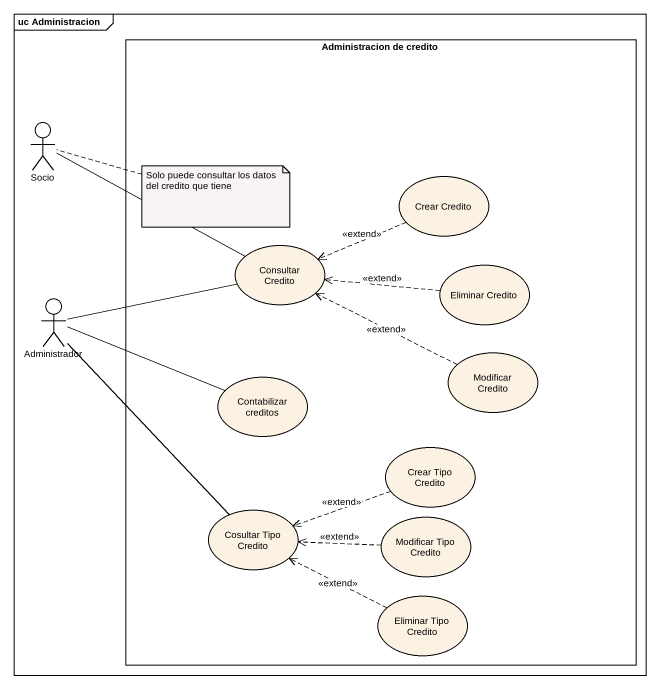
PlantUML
@startuml
mainframe uc Administracion
rectangle "Administracion de credito" as Administracion_de_credito {
  usecase "Crear Credito" as Crear_Credito
  usecase "Consultar Credito" as Consultar_Credito
  usecase "Eliminar Credito" as Eliminar_Credito
  usecase "Modificar Credito" as Modificar_Credito
  usecase "Contabilizar creditos" as Contabilizar_creditos
  usecase "Crear Tipo Credito" as Crear_Tipo_Credito
  usecase "Cosultar Tipo Credito" as Cosultar_Tipo_Credito
  usecase "Modificar Tipo Credito" as Modificar_Tipo_Credito
  usecase "Eliminar Tipo Credito" as Eliminar_Tipo_Credito
}
actor Socio
actor Administrador
Socio -right- Consultar_Credito
Crear_Credito .left.> Consultar_Credito : <<extend>>
Eliminar_Credito .left.> Consultar_Credito : <<extend>>
Administrador -right- Consultar_Credito
Administrador -right- Contabilizar_creditos
Administrador -- Cosultar_Tipo_Credito
Modificar_Credito .left.> Consultar_Credito : <<extend>>
Crear_Tipo_Credito .left.> Cosultar_Tipo_Credito : <<extend>>
Modificar_Tipo_Credito .left.> Cosultar_Tipo_Credito : <<extend>>
Eliminar_Tipo_Credito .left.> Cosultar_Tipo_Credito : <<extend>>
note right of Socio : Solo puede consultar los datos del credito que tiene
@enduml
